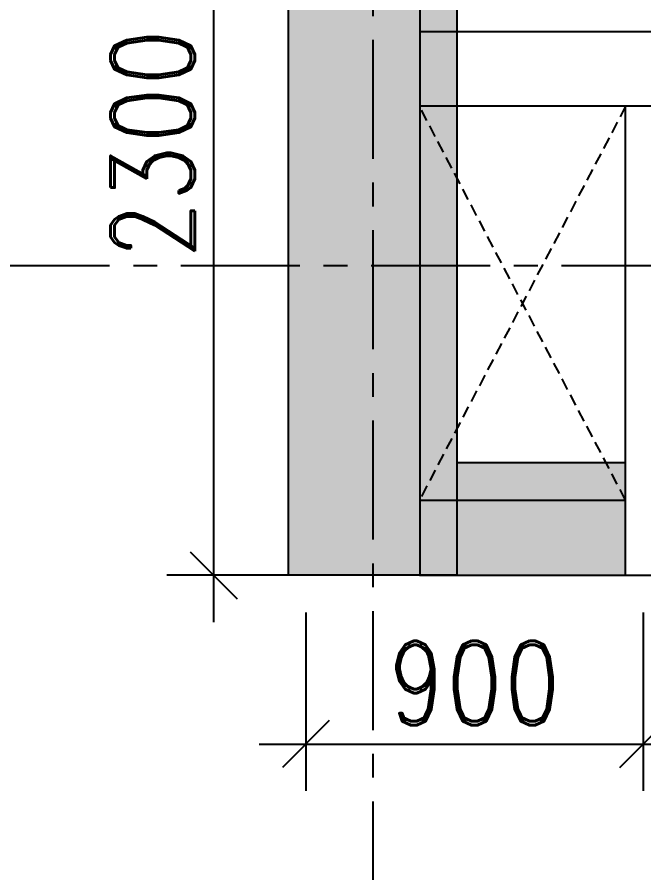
# Model space of a CAD drawing. Header units: millimetres. Extents: x 2061841 to 105821645, y -77612 to 48520811.
# Drawn here: x 105436323 to 105437996, y 48479306 to 48481589 of the extents above; entities that cross this region are included whole.
import ezdxf

# ---------------------------------------------------------------- set-up
doc = ezdxf.new("R2010")
doc.units = ezdxf.units.MM
doc.header["$LTSCALE"] = 10
doc.header["$MEASUREMENT"] = 0
doc.linetypes.add('xa_type A_Seventh floor plan$0$HIDDEN2', pattern=[4.7625, 3.175, -1.5875])
doc.linetypes.add('XR_type A_TYP_GRID$0$CENTER', pattern=[50.8, 31.75, -6.35, 6.35, -6.35])
for name, color, linetype in [('AS-COLS', 2, 'Continuous'), ('DIM', 8, 'Continuous'), ('S-OPENING', 6, 'Continuous'), ('xa_type A_Seventh floor plan$0$A-ELEV-HIDN', 54, 'xa_type A_Seventh floor plan$0$HIDDEN2'), ('xa_type A_Seventh floor plan$0$A-ELEV-LITE', 74, 'Continuous'), ('xa_type A_Seventh floor plan$0$A-WALL', 3, 'Continuous'), ('XR_type A_TYP_COL$0$AS-COLS', 2, 'Continuous'), ('XR_type A_TYP_COL$0$AS-COLS-PATT', 253, 'Continuous'), ('XR_type A_TYP_GRID$0$AS-GRID', 24, 'XR_type A_TYP_GRID$0$CENTER')]:
    doc.layers.add(name, color=color, linetype=linetype)
doc.layers.add('S-STRCOL HATCH', color=33, linetype='Continuous', lineweight=9)
doc.styles.add('200', font='romand.shx', dxfattribs={"width": 0.8, "height": 225})
doc.dimstyles.new('GR1', dxfattribs={"dimtxt": 225, "dimasz": 125, "dimexe": 125, "dimexo": 100, "dimgap": 50, "dimtad": 1, "dimdec": 0, "dimzin": 3, "dimdsep": 46, "dimtxsty": '200', "dimblk1": 'OBLIQUE', "dimblk2": 'OBLIQUE', "dimsah": 1, "dimcen": 0.0625, "dimdle": 125, "dimclrd": 3, "dimclre": 3, "dimclrt": 2, "dimadec": 0, "dimazin": 0, "dimtfac": 1, "dimtdec": 0, "dimtix": 1, "dimtmove": 0, "dimatfit": 3, "dimfxl": 1, "dimtolj": 1, "dimtzin": 0, "dimarcsym": 0})

# ---------------------------------------------------------------- blocks, each defined once
blk = doc.blocks.new('_Oblique')
at = {"color": 0, "linetype": 'ByBlock', "lineweight": -2}
blk.add_line((-0.5, -0.5), (0.5, 0.5), dxfattribs=at)
blk = doc.blocks.new('*D421')
at = {"layer": 'Defpoints', "color": 0, "transparency": 16777216}
for p in [(14544.5, 3510.1), (13895, 1209.8), (14269.5, 1209.8)]:
    blk.add_point(p, dxfattribs=at)
at = {"layer": 'DIM', "color": 3, "lineweight": -2, "transparency": 16777216}
for p, q in [((13895, 3635.1), (13895, 1084.8)), ((14444.5, 3510.1), (13770, 3510.1)), ((14169.5, 1209.8), (13770, 1209.8))]:
    blk.add_line(p, q, dxfattribs=at)
at = {"layer": 'DIM', "color": 3, "linetype": 'ByBlock', "lineweight": -2, "transparency": 16777216, "xscale": 125, "yscale": 125, "zscale": 125}
for p, rotation in [((13895, 3510.1), 90), ((13895, 1209.8), 270)]:
    blk.add_blockref('_Oblique', p, dxfattribs=dict(at, rotation=rotation))
at = {"layer": 'DIM', "color": 2, "transparency": 16777216, "insert": (13732.5, 2359.9), "char_height": 225, "attachment_point": 5, "rotation": 90, "style": '200'}
blk.add_mtext('\\A1;2300', dxfattribs=at)
blk = doc.blocks.new('*D462')
at = {"layer": 'Defpoints', "color": 0, "transparency": 16777216}
for p in [(14141.2, 1210.8), (15041.3, 1210.8), (15041.3, 759.6)]:
    blk.add_point(p, dxfattribs=at)
at = {"layer": 'DIM', "color": 3, "lineweight": -2, "transparency": 16777216}
for p, q in [((14141.2, 1110.8), (14141.2, 634.6)), ((15041.3, 1110.8), (15041.3, 634.6)), ((14016.2, 759.6), (15166.3, 759.6))]:
    blk.add_line(p, q, dxfattribs=at)
at = {"layer": 'DIM', "color": 3, "linetype": 'ByBlock', "lineweight": -2, "transparency": 16777216, "xscale": 125, "yscale": 125, "zscale": 125, "rotation": 180}
blk.add_blockref('_Oblique', (14141.2, 759.6), dxfattribs=at)
at = {"layer": 'DIM', "color": 3, "linetype": 'ByBlock', "lineweight": -2, "transparency": 16777216, "xscale": 125, "yscale": 125, "zscale": 125}
blk.add_blockref('_Oblique', (15041.3, 759.6), dxfattribs=at)
at = {"layer": 'DIM', "color": 2, "transparency": 16777216, "insert": (14591.3, 922.1), "char_height": 225, "attachment_point": 5, "style": '200'}
blk.add_mtext('\\A1;900', dxfattribs=at)
blk = doc.blocks.new('G$CDE8A9FAD')
at = {"layer": 'S-STRCOL HATCH'}
h = blk.add_hatch(color=256, dxfattribs=at)
h.dxf.hatch_style = 1
h.paths.add_polyline_path([(14094.5, 1209.8), (14094.5, 3510.1), (14544.5, 3510.1), (14544.5, 1209.8), (14094.5, 1209.8)])
h = blk.add_hatch(color=256, dxfattribs=at)
h.dxf.hatch_style = 1
h.paths.add_polyline_path([(14994.5, 1509.8), (14544.5, 1509.8), (14544.5, 1209.8), (14994.5, 1209.8), (14994.5, 1509.8)])
at = {"layer": 'AS-COLS', "color": 1, "elevation": 0}
for points in [[(14094.5, 1209.8), (14094.5, 3510.1), (14544.5, 3510.1), (14544.5, 1209.8)], [(14994.5, 1509.8), (14544.5, 1509.8), (14544.5, 1209.8), (14994.5, 1209.8)]]:
    blk.add_lwpolyline(points, close=True, dxfattribs=at)
at = {"layer": 'DIM'}
for base, p1, p2, angle, picture, middle in [((13895, 1209.8, 0), (14544.5, 3510.1), (14269.5, 1209.8), 90, '*D421', (13732.5, 2359.9, 0)), ((15041.3, 759.6, 0), (14141.2, 1210.8), (15041.3, 1210.8), 180, '*D462', (14591.3, 922.1, 0))]:
    dim = blk.add_linear_dim(base=base, p1=p1, p2=p2, angle=angle, dimstyle='GR1', dxfattribs=at)
    dim.commit()
    dim.dimension.update_dxf_attribs({"geometry": picture, "text_midpoint": middle})
blk = doc.blocks.new('TOWER-A TYPICAL FLOOR FRAMING PLAN N')
at = {"layer": 'XR_type A_TYP_COL$0$AS-COLS-PATT'}
h = blk.add_hatch(color=256, dxfattribs=at)
h.dxf.hatch_style = 1
h.paths.add_polyline_path([(102674047.5, 48578115), (102674047.5, 48579915), (102674397.5, 48579915), (102674397.5, 48578115)])
at = {"layer": 'xa_type A_Seventh floor plan$0$A-ELEV-HIDN'}
for p, q in [((102674946.8, 48579365.6, 0), (102674396.7, 48578315)), ((102674946.8, 48578315), (102674396.7, 48579365.6))]:
    blk.add_line(p, q, dxfattribs=at)
at = {"layer": 'xa_type A_Seventh floor plan$0$A-ELEV-LITE'}
for q in [(102674946.8, 48579365.6), (102675671.8, 48578115)]:
    blk.add_line((102674946.8, 48578115), q, dxfattribs=at)
at = {"layer": 'xa_type A_Seventh floor plan$0$A-WALL', "elevation": 0}
for points in [[(102674397.4, 48579565.6), (102675071.8, 48579565.6), (102675071.8, 48579365.6), (102674396.7, 48579365.6)], [(102674396.7, 48578315), (102674946.8, 48578315)], [(102674396.7, 48578115), (102674946.8, 48578115)]]:
    blk.add_lwpolyline(points, dxfattribs=at)
at = {"layer": 'XR_type A_TYP_COL$0$AS-COLS', "elevation": 0}
blk.add_lwpolyline([(102674047.5, 48578115), (102674047.5, 48579915), (102674397.5, 48579915), (102674397.5, 48578115)], close=True, dxfattribs=at)
at = {"layer": 'XR_type A_TYP_GRID$0$AS-GRID'}
for p, q in [((102674271.9, 48610531), (102674271.9, 48574150.4)), ((102691349.4, 48578940.1), (102655331.9, 48578940.1))]:
    blk.add_line(p, q, dxfattribs=at)
at = {"layer": 'AS-COLS', "color": 6}
blk.add_blockref('G$CDE8A9FAD', (102659952.3, 48576904.6), dxfattribs=at)

msp = doc.modelspace()

# ---------------------------------------------------------------- block references
at = {"layer": 'S-OPENING'}
msp.add_blockref('TOWER-A TYPICAL FLOOR FRAMING PLAN N', (2763000.3, -98014.7), dxfattribs=at)

doc.saveas('drawing.dxf')
